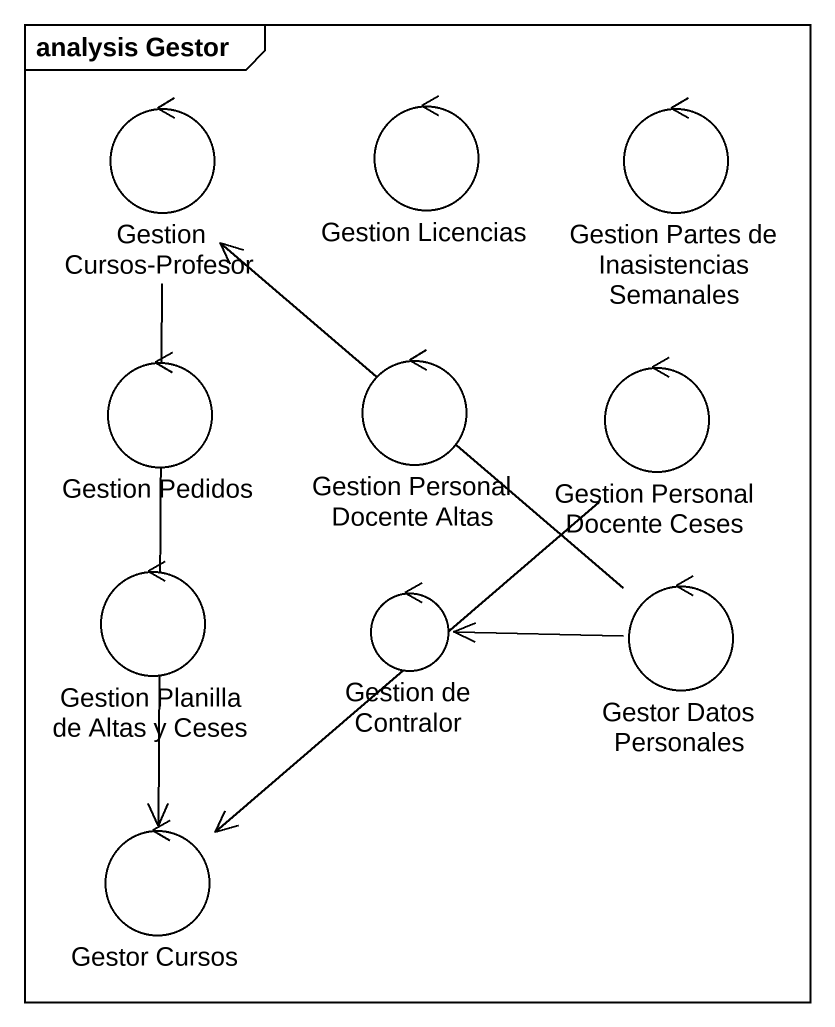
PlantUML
@startuml
mainframe analysis Gestor
control "Gestion Cursos-Profesor" as Gestion_Cursos_Profesor
control "Gestion Licencias" as Gestion_Licencias
control "Gestion Partes de Inasistencias Semanales" as Gestion_Partes_de
control "Gestion Pedidos" as Gestion_Pedidos
control "Gestion Personal Docente Altas" as Gestion_Personal_Docente
control "Gestion Personal Docente Ceses" as Gestion_Personal_Docente_2
control "Gestion Planilla de Altas y Ceses" as Gestion_Planilla_de_Altas_y
control "Gestion de Contralor" as Gestion_de_Contralor
control "Gestor Datos Personales" as Gestor_Datos_Personales
control "Gestor Cursos" as Gestor_Cursos
Gestion_Cursos_Profesor <-- Gestor_Datos_Personales
Gestion_Cursos_Profesor --> Gestor_Cursos
Gestion_Personal_Docente_2 --> Gestor_Cursos
Gestion_de_Contralor <-right- Gestor_Datos_Personales
@enduml
